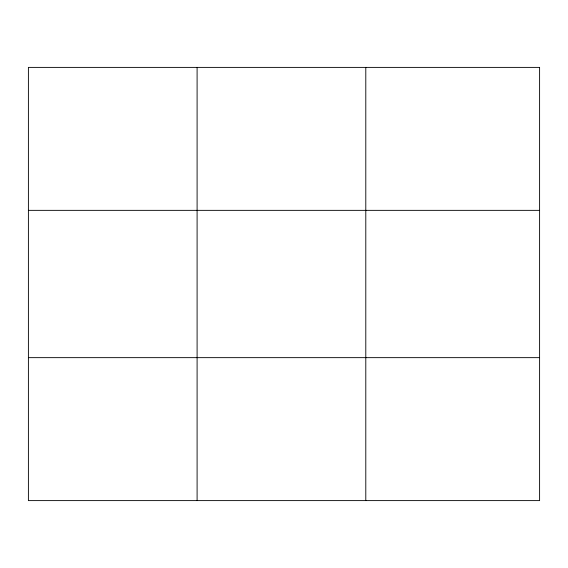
<?xml version="1.0" encoding="UTF-8"?>
<svg xmlns="http://www.w3.org/2000/svg" width="568" height="568" viewBox="0 0 568 568"><rect width="100%" height="100%" fill="white"/><g stroke="black" fill="none" stroke-linecap="round" stroke-linejoin="round"><path stroke-width="0.85" d="M197.096 500.607L197.096 67.393M365.792 500.607L365.792 67.393M28.4 210.352L539.6 210.352M28.4 357.648L539.6 357.648M539.6 67.393L539.6 500.607L28.4 500.607L28.4 67.393L539.6 67.393"/></g></svg>
